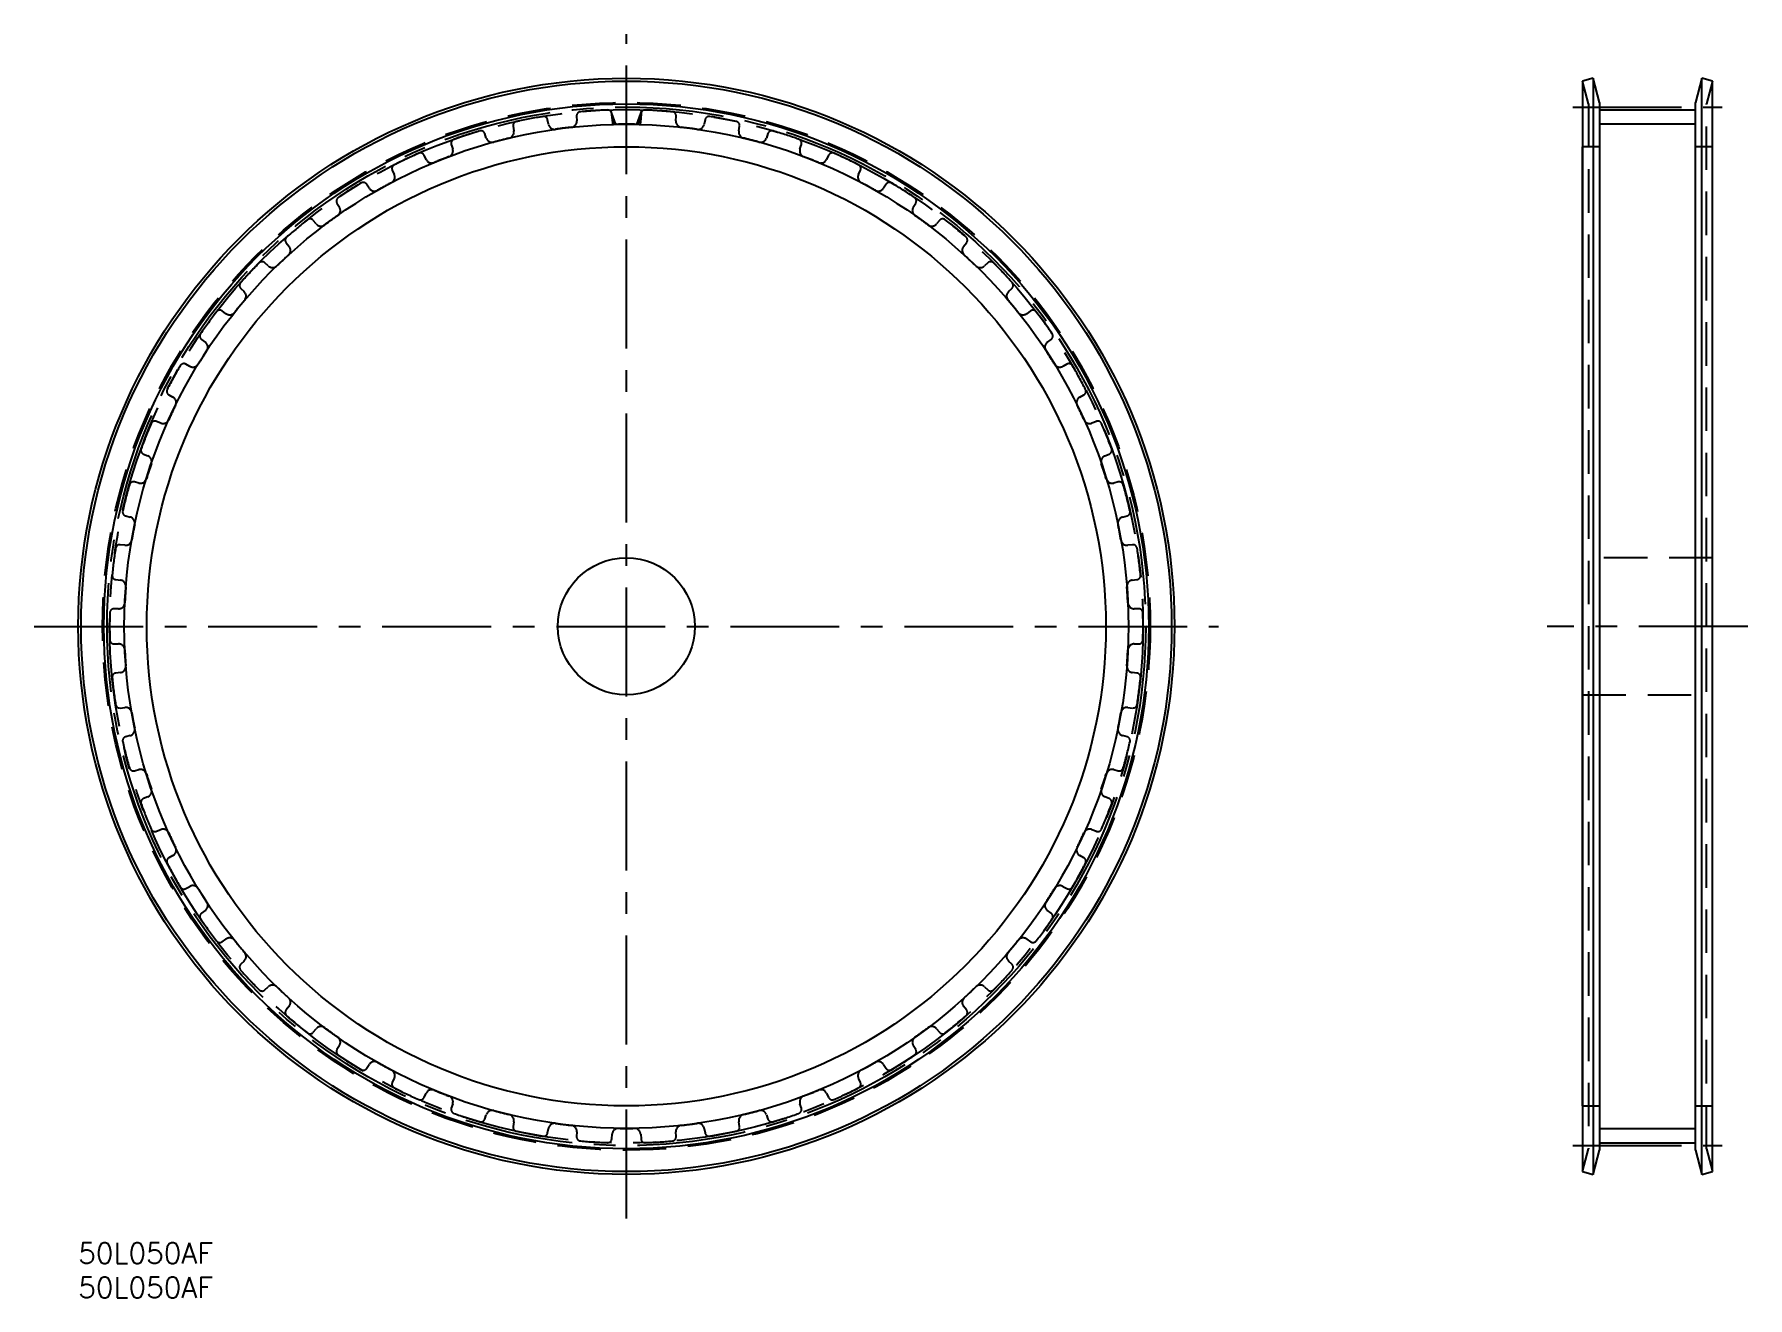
# Model space of a CAD drawing. Extents: x -6 to 244, y -8 to 176.
import ezdxf

# ---------------------------------------------------------------- set-up
doc = ezdxf.new("R2010")
doc.units = 0
doc.header["$LTSCALE"] = 0.5
for name, pattern in [('CENTER', [50.8, 31.75, -6.35, 6.35, -6.35]), ('DASHED', [19.05, 12.7, -6.35]), ('PHANTOM', [63.5, 31.75, -6.35, 6.35, -6.35, 6.35, -6.35])]:
    doc.linetypes.add(name, pattern=pattern)
for name, color, linetype in [('MSM_CENTER', 1, 'CENTER'), ('MSM_CONTINUOUS', 7, 'CONTINUOUS'), ('MSM_DASHED', 4, 'DASHED'), ('MSM_IMAGINARY', 6, 'PHANTOM'), ('MSM_NARROW', 5, 'CONTINUOUS'), ('MSM_PART_NUMBER', 7, 'CONTINUOUS')]:
    doc.layers.add(name, color=color, linetype=linetype)
doc.styles.get("Standard").update_dxf_attribs({"font": 'txt.shx', "height": 3, "bigfont": 'bigfont.shx'})

msp = doc.modelspace()

# ---------------------------------------------------------------- linework, layer by layer
at = {"layer": 'MSM_CENTER'}
for p, q in [((80, 3.58), (80, 176.42)), ((218.13, 165.8), (239.97, 165.8)), ((-6.42, 90), (166.42, 90)), ((243.68, 90), (214.42, 90)), ((218.13, 14.2), (239.97, 14.2))]:
    msp.add_line(p, q, dxfattribs=at)
msp.add_circle((80, 90), 75.8, dxfattribs=at)
at = {"layer": 'MSM_CONTINUOUS'}
for p, q in [((221.1, 170), (219.56, 169.59)), ((219.56, 169.59), (219.56, 10.41)), ((222.05, 166.46), (221.1, 170)), ((221.1, 170), (221.1, 10)), ((237, 170), (236.05, 166.46)), ((238.54, 169.59), (237, 170)), ((237, 10), (237, 170)), ((238.54, 10.41), (238.54, 169.59)), ((222.05, 166.46), (222.05, 13.54)), ((222.05, 165.41), (236.05, 165.41)), ((236.05, 13.54), (236.05, 166.46)), ((219.55, 20), (219.55, 160)), ((219.56, 160), (219.55, 160)), ((238.55, 160), (238.54, 160)), ((238.55, 20), (238.55, 160)), ((219.55, 20), (219.56, 20)), ((238.54, 20), (238.55, 20)), ((221.1, 10), (222.05, 13.54)), ((222.05, 14.59), (236.05, 14.59)), ((236.05, 13.54), (237, 10)), ((219.56, 10.41), (221.1, 10)), ((237, 10), (238.54, 10.41))]:
    msp.add_line(p, q, dxfattribs=at)
for radius in [80, 79.59, 76.25, 70, 10]:
    msp.add_circle((80, 90), radius, dxfattribs=at)
at = {"layer": 'MSM_DASHED'}
for p, q in [((220.45, 166.25), (219.56, 169.59)), ((238.54, 169.59), (237.65, 166.25)), ((220.45, 166.25), (220.45, 13.75)), ((237.65, 13.75), (237.65, 166.25)), ((63.47, 162.99), (63.59, 162.31)), ((68.64, 163.28), (68.51, 163.95)), ((72.74, 164.48), (72.78, 163.8)), ((77.91, 164.12), (77.86, 164.81)), ((82.14, 164.81), (82.09, 164.12)), ((87.22, 163.8), (87.26, 164.48)), ((91.49, 163.95), (91.36, 163.28)), ((96.41, 162.31), (96.53, 162.99)), ((54.45, 160.34), (54.66, 159.69)), ((59.54, 161.28), (59.33, 161.92)), ((100.67, 161.92), (100.46, 161.28)), ((105.34, 159.69), (105.55, 160.34)), ((50.77, 158.15), (50.48, 158.77)), ((109.52, 158.77), (109.23, 158.15)), ((222.05, 160), (219.56, 160)), ((238.54, 160), (236.05, 160)), ((45.83, 156.58), (46.12, 155.96)), ((113.88, 155.96), (114.17, 156.58)), ((42.46, 153.95), (42.09, 154.52)), ((117.91, 154.52), (117.54, 153.95)), ((37.76, 151.77), (38.12, 151.2)), ((121.88, 151.2), (122.24, 151.77)), ((34.74, 148.74), (34.3, 149.26)), ((125.7, 149.26), (125.26, 148.74)), ((30.35, 145.99), (30.78, 145.46)), ((129.22, 145.46), (129.65, 145.99)), ((27.74, 142.6), (27.24, 143.07)), ((132.76, 143.07), (132.26, 142.6)), ((23.72, 139.33), (24.22, 138.86)), ((135.78, 138.86), (136.28, 139.33)), ((21.56, 135.64), (21, 136.04)), ((139, 136.04), (138.44, 135.64)), ((17.98, 131.89), (18.53, 131.48)), ((141.47, 131.48), (142.02, 131.89)), ((16.3, 127.95), (15.7, 128.28)), ((144.3, 128.28), (143.7, 127.95)), ((13.22, 123.78), (13.82, 123.45)), ((146.18, 123.45), (146.78, 123.78)), ((12.04, 119.67), (11.4, 119.92)), ((148.6, 119.92), (147.96, 119.67)), ((9.52, 115.15), (10.15, 114.89)), ((149.85, 114.89), (150.48, 115.15)), ((8.86, 110.92), (8.2, 111.09)), ((151.8, 111.09), (151.14, 110.92)), ((6.92, 106.11), (7.58, 105.94)), ((152.42, 105.94), (153.08, 106.11)), ((6.8, 101.84), (6.12, 101.92)), ((153.88, 101.92), (153.2, 101.84)), ((238.55, 100), (219.55, 100)), ((5.48, 96.83), (6.15, 96.74)), ((153.85, 96.74), (154.52, 96.83)), ((5.89, 92.57), (5.21, 92.57)), ((154.79, 92.57), (154.11, 92.57)), ((5.21, 87.43), (5.89, 87.43)), ((154.11, 87.43), (154.79, 87.43)), ((6.15, 83.26), (5.48, 83.17)), ((154.52, 83.17), (153.85, 83.26)), ((6.12, 78.08), (6.8, 78.16)), ((153.2, 78.16), (153.88, 78.08)), ((219.55, 80), (238.55, 80)), ((7.58, 74.06), (6.92, 73.89)), ((153.08, 73.89), (152.42, 74.06)), ((8.2, 68.91), (8.86, 69.08)), ((151.14, 69.08), (151.8, 68.91)), ((10.15, 65.11), (9.52, 64.85)), ((150.48, 64.85), (149.85, 65.11)), ((11.4, 60.08), (12.04, 60.33)), ((147.96, 60.33), (148.6, 60.08)), ((13.82, 56.55), (13.22, 56.22)), ((146.78, 56.22), (146.18, 56.55)), ((15.7, 51.72), (16.3, 52.05)), ((143.7, 52.05), (144.3, 51.72)), ((18.53, 48.52), (17.98, 48.11)), ((142.02, 48.11), (141.47, 48.52)), ((21, 43.96), (21.56, 44.36)), ((138.44, 44.36), (139, 43.96)), ((24.22, 41.14), (23.72, 40.67)), ((136.28, 40.67), (135.78, 41.14)), ((27.24, 36.93), (27.74, 37.4)), ((132.26, 37.4), (132.76, 36.93)), ((30.78, 34.54), (30.35, 34.01)), ((129.65, 34.01), (129.22, 34.54)), ((34.3, 30.74), (34.74, 31.26)), ((125.26, 31.26), (125.7, 30.74)), ((38.12, 28.8), (37.76, 28.23)), ((122.24, 28.23), (121.88, 28.8)), ((42.09, 25.48), (42.46, 26.05)), ((117.54, 26.05), (117.91, 25.48)), ((46.12, 24.04), (45.83, 23.42)), ((114.17, 23.42), (113.88, 24.04)), ((50.48, 21.23), (50.77, 21.85)), ((54.66, 20.31), (54.45, 19.66)), ((105.55, 19.66), (105.34, 20.31)), ((109.23, 21.85), (109.52, 21.23)), ((59.33, 18.08), (59.54, 18.72)), ((63.59, 17.69), (63.47, 17.01)), ((96.53, 17.01), (96.41, 17.69)), ((100.46, 18.72), (100.67, 18.08)), ((219.56, 20), (222.05, 20)), ((236.05, 20), (238.54, 20)), ((68.51, 16.05), (68.64, 16.72)), ((72.78, 16.2), (72.74, 15.52)), ((77.86, 15.19), (77.91, 15.88)), ((82.09, 15.88), (82.14, 15.19)), ((87.26, 15.52), (87.22, 16.2)), ((91.36, 16.72), (91.49, 16.05)), ((219.56, 10.41), (220.45, 13.75)), ((237.65, 13.75), (238.54, 10.41))]:
    msp.add_line(p, q, dxfattribs=at)
msp.add_circle((80, 90), 76.46, dxfattribs=at)
for centre, radius, start, end in [((73.34, 164.52), 0.6, 95.1056, 183.2997), ((80, 90), 75.42, 92.0944, 95.1056), ((77.27, 164.77), 0.6, 3.9003, 92.0944), ((82.73, 164.77), 0.6, 87.9056, 176.0997), ((80, 90), 75.42, 84.8944, 87.9056), ((86.66, 164.52), 0.6, 356.7003, 84.8944), ((64.06, 163.1), 0.6, 102.3056, 190.4997), ((80, 90), 75.41, 99.2944, 102.3056), ((67.92, 163.83), 0.6, 11.1003, 99.2944), ((69.53, 163.45), 0.91, 191.1003, 278.1122), ((80, 90), 73.29, 96.2878, 98.1122), ((71.87, 163.75), 0.91, 276.2878, 3.2997), ((78.82, 164.19), 0.91, 183.9003, 270.9122), ((80, 90), 73.29, 89.0765, 90.9122), ((81.18, 164.19), 0.91, 269.0878, 356.0997), ((88.13, 163.75), 0.91, 176.7003, 263.7122), ((80, 90), 73.28, 81.8878, 83.7122), ((90.47, 163.45), 0.91, 261.8878, 348.8997), ((92.08, 163.83), 0.6, 80.7056, 168.8997), ((80, 90), 75.42, 77.6944, 80.7056), ((95.94, 163.1), 0.6, 349.5003, 77.6944), ((55.02, 160.52), 0.6, 109.5056, 197.6997), ((80, 90), 75.42, 106.4944, 109.5056), ((58.76, 161.74), 0.6, 18.3003, 106.4944), ((60.41, 161.56), 0.91, 198.3003, 285.3122), ((80, 90), 73.28, 103.4878, 105.3122), ((62.69, 162.15), 0.91, 283.4878, 10.4997), ((97.31, 162.15), 0.91, 169.5003, 256.5122), ((80, 90), 73.29, 74.6878, 76.5122), ((99.59, 161.56), 0.91, 254.6878, 341.6997), ((101.24, 161.74), 0.6, 73.5056, 161.6997), ((80, 90), 75.42, 70.4944, 73.5056), ((104.98, 160.52), 0.6, 342.3003, 70.4944), ((80, 90), 75.41, 113.6944, 116.7056), ((49.93, 158.51), 0.6, 25.5003, 113.6944), ((51.59, 158.54), 0.91, 205.5003, 292.5122), ((80, 90), 73.29, 110.6878, 112.5122), ((53.79, 159.41), 0.91, 290.6878, 17.6997), ((106.21, 159.41), 0.91, 162.3003, 249.3122), ((80, 90), 73.28, 67.4878, 69.3122), ((108.41, 158.54), 0.91, 247.4878, 334.4997), ((110.07, 158.51), 0.6, 66.3056, 154.4997), ((80, 90), 75.42, 63.2944, 66.3056), ((45.3, 155.58), 0.91, 297.8878, 24.8997), ((46.38, 156.83), 0.6, 116.7056, 204.8997), ((114.7, 155.58), 0.91, 155.1003, 242.1122), ((113.62, 156.83), 0.6, 335.1003, 63.2944), ((38.27, 152.09), 0.6, 123.9056, 212.0997), ((80, 90), 75.42, 120.8944, 123.9056), ((41.59, 154.2), 0.6, 32.7003, 120.8944), ((43.23, 154.44), 0.91, 212.7003, 299.7122), ((80, 90), 73.29, 117.8878, 119.7122), ((80, 90), 73.28, 60.2878, 62.1122), ((116.77, 154.44), 0.91, 240.2878, 327.2997), ((118.41, 154.2), 0.6, 59.1056, 147.2997), ((80, 90), 75.42, 56.0944, 59.1056), ((121.73, 152.09), 0.6, 327.9003, 56.0944), ((37.35, 150.71), 0.91, 305.0878, 32.0997), ((122.65, 150.71), 0.91, 147.9003, 234.9122), ((80, 90), 75.41, 128.0944, 131.1056), ((33.84, 148.88), 0.6, 39.9003, 128.0944), ((35.44, 149.32), 0.91, 219.9003, 306.9122), ((80, 90), 73.29, 125.0878, 126.9122), ((80, 90), 73.29, 53.0878, 54.9122), ((124.56, 149.32), 0.91, 233.0878, 320.0997), ((126.16, 148.88), 0.6, 51.9056, 140.0997), ((80, 90), 75.42, 48.8944, 51.9056), ((30.81, 146.37), 0.6, 131.1056, 219.2997), ((30.08, 144.89), 0.91, 312.2878, 39.2997), ((129.92, 144.89), 0.91, 140.7003, 227.7122), ((129.19, 146.37), 0.6, 320.7003, 48.8944), ((80, 90), 75.41, 135.2944, 138.3056), ((26.83, 142.63), 0.6, 47.1003, 135.2944), ((28.36, 143.27), 0.91, 227.1003, 314.1122), ((80, 90), 73.28, 132.2878, 134.1122), ((80, 90), 73.28, 45.8878, 47.7122), ((131.64, 143.27), 0.91, 225.8878, 312.8997), ((133.17, 142.63), 0.6, 44.7056, 132.8997), ((80, 90), 75.42, 41.6944, 44.7056), ((24.14, 139.76), 0.6, 138.3056, 226.4997), ((135.86, 139.76), 0.6, 313.5003, 41.6944), ((80, 90), 73.28, 139.4878, 141.3122), ((23.59, 138.2), 0.91, 319.4878, 46.4997), ((136.41, 138.2), 0.91, 133.5003, 220.5122), ((80, 90), 73.29, 38.6878, 40.5122), ((80, 90), 75.41, 142.4944, 145.5056), ((20.65, 135.55), 0.6, 54.3003, 142.4944), ((22.09, 136.38), 0.91, 234.3003, 321.3122), ((137.91, 136.38), 0.91, 218.6878, 305.6997), ((139.35, 135.55), 0.6, 37.5056, 125.6997), ((80, 90), 75.42, 34.4944, 37.5056), ((18.34, 132.37), 0.6, 145.5056, 233.6997), ((141.66, 132.37), 0.6, 306.3003, 34.4944), ((80, 90), 73.28, 146.6878, 148.5122), ((18, 130.75), 0.91, 326.6878, 53.6997), ((142, 130.75), 0.91, 126.3003, 213.3122), ((80, 90), 73.28, 31.4878, 33.3122), ((80, 90), 75.42, 149.6944, 152.7056), ((15.41, 127.75), 0.6, 61.5003, 149.6944), ((16.73, 128.75), 0.91, 241.5003, 328.5122), ((143.27, 128.75), 0.91, 211.4878, 298.4997), ((144.59, 127.75), 0.6, 30.3056, 118.4997), ((80, 90), 75.42, 27.2944, 30.3056), ((13.51, 124.31), 0.6, 152.7056, 240.8997), ((13.38, 122.66), 0.91, 333.8878, 60.8997), ((146.62, 122.66), 0.91, 119.1003, 206.1122), ((146.49, 124.31), 0.6, 299.1003, 27.2944), ((12.37, 120.52), 0.91, 248.7003, 335.7122), ((80, 90), 73.29, 153.8878, 155.7122), ((80, 90), 73.29, 24.2878, 26.1122), ((147.63, 120.52), 0.91, 204.2878, 291.2997), ((80, 90), 75.42, 156.8944, 159.9056), ((11.19, 119.36), 0.6, 68.7003, 156.8944), ((148.81, 119.36), 0.6, 23.1056, 111.2997), ((80, 90), 75.42, 20.0944, 23.1056), ((9.74, 115.7), 0.6, 159.9056, 248.0997), ((150.26, 115.7), 0.6, 291.9003, 20.0944), ((80, 90), 73.29, 161.0878, 162.9122), ((9.81, 114.05), 0.91, 341.0878, 68.0997), ((150.19, 114.05), 0.91, 111.9003, 198.9122), ((80, 90), 73.28, 17.0878, 18.9122), ((80, 90), 75.42, 164.0944, 167.1056), ((8.05, 110.5), 0.6, 75.9003, 164.0944), ((9.08, 111.8), 0.91, 255.9003, 342.9122), ((150.92, 111.8), 0.91, 197.0878, 284.0997), ((151.95, 110.5), 0.6, 15.9056, 104.0997), ((80, 90), 75.42, 12.8944, 15.9056), ((7.07, 106.7), 0.6, 167.1056, 255.2997), ((7.35, 105.06), 0.91, 348.2878, 75.2997), ((152.65, 105.06), 0.91, 104.7003, 191.7122), ((152.93, 106.7), 0.6, 284.7003, 12.8944), ((6.91, 102.74), 0.91, 263.1003, 350.1122), ((80, 90), 73.29, 168.2878, 170.1122), ((80, 90), 73.29, 9.8878, 11.7122), ((153.09, 102.74), 0.91, 189.8878, 276.8997), ((80, 90), 75.42, 171.2944, 174.3056), ((6.05, 101.32), 0.6, 83.1003, 171.2944), ((153.95, 101.32), 0.6, 8.7056, 96.8997), ((80, 90), 75.42, 5.6944, 8.7056), ((5.55, 97.42), 0.6, 174.3056, 262.4997), ((6.03, 95.84), 0.91, 355.4878, 82.4997), ((80, 90), 73.28, 175.4878, 177.3122), ((153.97, 95.84), 0.91, 97.5003, 184.5122), ((80, 90), 73.28, 2.6878, 4.5122), ((154.45, 97.42), 0.6, 277.5003, 5.6944), ((5.21, 91.97), 0.6, 90.3003, 178.4944), ((5.89, 93.48), 0.91, 270.3003, 357.3122), ((154.11, 93.48), 0.91, 182.6878, 269.6997), ((154.79, 91.97), 0.6, 1.5056, 89.6997), ((80, 90), 75.42, 178.4944, 181.5056), ((80, 90), 75.42, 358.4944, 1.5056), ((5.21, 88.03), 0.6, 181.5056, 269.6997), ((154.79, 88.03), 0.6, 270.3003, 358.4944), ((5.89, 86.52), 0.91, 2.6878, 89.6997), ((80, 90), 73.29, 182.6878, 184.5122), ((80, 90), 73.28, 355.4878, 357.3122), ((154.11, 86.52), 0.91, 90.3003, 177.3122), ((5.55, 82.58), 0.6, 97.5003, 185.6944), ((6.03, 84.16), 0.91, 277.5003, 4.5122), ((153.97, 84.16), 0.91, 175.4878, 262.4997), ((154.45, 82.58), 0.6, 354.3056, 82.4997), ((80, 90), 75.42, 185.6944, 188.7056), ((80, 90), 75.42, 351.2944, 354.3056), ((6.05, 78.68), 0.6, 188.7056, 276.8997), ((6.91, 77.26), 0.91, 9.8878, 96.8997), ((153.09, 77.26), 0.91, 83.1003, 170.1122), ((153.95, 78.68), 0.6, 263.1003, 351.2944), ((7.35, 74.94), 0.91, 284.7003, 11.7122), ((80, 90), 73.29, 189.8878, 191.7122), ((152.65, 74.94), 0.91, 168.2878, 255.2997), ((80, 90), 73.29, 348.2878, 350.1122), ((7.07, 73.3), 0.6, 104.7003, 192.8944), ((80, 90), 75.42, 192.8944, 195.9056), ((80, 90), 75.42, 344.0944, 347.1056), ((152.93, 73.3), 0.6, 347.1056, 75.2997), ((8.05, 69.5), 0.6, 195.9056, 284.0997), ((9.08, 68.2), 0.91, 17.0878, 104.0997), ((80, 90), 73.29, 197.0878, 198.9122), ((80, 90), 73.28, 341.0878, 342.9122), ((150.92, 68.2), 0.91, 75.9003, 162.9122), ((151.95, 69.5), 0.6, 255.9003, 344.0944), ((9.81, 65.95), 0.91, 291.9003, 18.9122), ((150.19, 65.95), 0.91, 161.0878, 248.0997), ((9.74, 64.3), 0.6, 111.9003, 200.0944), ((80, 90), 75.42, 200.0944, 203.1056), ((80, 90), 75.42, 336.8944, 339.9056), ((150.26, 64.3), 0.6, 339.9056, 68.0997), ((11.19, 60.64), 0.6, 203.1056, 291.2997), ((12.37, 59.48), 0.91, 24.2878, 111.2997), ((147.63, 59.48), 0.91, 68.7003, 155.7122), ((148.81, 60.64), 0.6, 248.7003, 336.8944), ((80, 90), 73.29, 204.2878, 206.1122), ((13.38, 57.34), 0.91, 299.1003, 26.1122), ((146.62, 57.34), 0.91, 153.8878, 240.8997), ((80, 90), 73.28, 333.8878, 335.7122), ((13.51, 55.69), 0.6, 119.1003, 207.2944), ((80, 90), 75.42, 207.2944, 210.3056), ((80, 90), 75.42, 329.6944, 332.7056), ((146.49, 55.69), 0.6, 332.7056, 60.8997), ((15.41, 52.25), 0.6, 210.3056, 298.4997), ((16.73, 51.25), 0.91, 31.4878, 118.4997), ((80, 90), 73.29, 211.4878, 213.3122), ((80, 90), 73.28, 326.6878, 328.5122), ((143.27, 51.25), 0.91, 61.5003, 148.5122), ((144.59, 52.25), 0.6, 241.5003, 329.6944), ((18.34, 47.63), 0.6, 126.3003, 214.4944), ((18, 49.25), 0.91, 306.3003, 33.3122), ((142, 49.25), 0.91, 146.6878, 233.6997), ((141.66, 47.63), 0.6, 325.5056, 53.6997), ((80, 90), 75.42, 214.4944, 217.5056), ((80, 90), 75.42, 322.4944, 325.5056), ((20.65, 44.45), 0.6, 217.5056, 305.6997), ((22.09, 43.62), 0.91, 38.6878, 125.6997), ((80, 90), 73.29, 218.6878, 220.5122), ((80, 90), 73.29, 319.4878, 321.3122), ((137.91, 43.62), 0.91, 54.3003, 141.3122), ((139.35, 44.45), 0.6, 234.3003, 322.4944), ((24.14, 40.24), 0.6, 133.5003, 221.6944), ((23.59, 41.8), 0.91, 313.5003, 40.5122), ((136.41, 41.8), 0.91, 139.4878, 226.4997), ((135.86, 40.24), 0.6, 318.3056, 46.4997), ((80, 90), 75.42, 221.6944, 224.7056), ((28.36, 36.73), 0.91, 45.8878, 132.8997), ((131.64, 36.73), 0.91, 47.1003, 134.1122), ((80, 90), 75.42, 315.2944, 318.3056), ((26.83, 37.37), 0.6, 224.7056, 312.8997), ((80, 90), 73.29, 225.8878, 227.7122), ((30.08, 35.11), 0.91, 320.7003, 47.7122), ((129.92, 35.11), 0.91, 132.2878, 219.2997), ((80, 90), 73.29, 312.2878, 314.1122), ((133.17, 37.37), 0.6, 227.1003, 315.2944), ((30.81, 33.63), 0.6, 140.7003, 228.8944), ((80, 90), 75.42, 228.8944, 231.9056), ((80, 90), 75.42, 308.0944, 311.1056), ((129.19, 33.63), 0.6, 311.1056, 39.2997), ((33.84, 31.12), 0.6, 231.9056, 320.0997), ((35.44, 30.68), 0.91, 53.0878, 140.0997), ((80, 90), 73.28, 233.0878, 234.9122), ((37.35, 29.29), 0.91, 327.9003, 54.9122), ((122.65, 29.29), 0.91, 125.0878, 212.0997), ((80, 90), 73.28, 305.0878, 306.9122), ((124.56, 30.68), 0.91, 39.9003, 126.9122), ((126.16, 31.12), 0.6, 219.9003, 308.0944), ((38.27, 27.91), 0.6, 147.9003, 236.0944), ((121.73, 27.91), 0.6, 303.9056, 32.0997), ((80, 90), 75.42, 236.0944, 239.1056), ((41.59, 25.8), 0.6, 239.1056, 327.2997), ((43.23, 25.56), 0.91, 60.2878, 147.2997), ((80, 90), 73.29, 240.2878, 242.1122), ((45.3, 24.42), 0.91, 335.1003, 62.1122), ((114.7, 24.42), 0.91, 117.8878, 204.8997), ((80, 90), 73.29, 297.8878, 299.7122), ((116.77, 25.56), 0.91, 32.7003, 119.7122), ((118.41, 25.8), 0.6, 212.7003, 300.8944), ((80, 90), 75.42, 300.8944, 303.9056), ((46.38, 23.17), 0.6, 155.1003, 243.2944), ((80, 90), 75.42, 243.2944, 246.3056), ((80, 90), 75.42, 293.6944, 296.7056), ((113.62, 23.17), 0.6, 296.7056, 24.8997), ((49.93, 21.49), 0.6, 246.3056, 334.4997), ((51.59, 21.46), 0.91, 67.4878, 154.4997), ((80, 90), 73.29, 247.4878, 249.3122), ((53.79, 20.59), 0.91, 342.3003, 69.3122), ((106.21, 20.59), 0.91, 110.6878, 197.6997), ((80, 90), 73.28, 290.6878, 292.5122), ((108.41, 21.46), 0.91, 25.5003, 112.5122), ((110.07, 21.49), 0.6, 205.5003, 293.6944), ((55.02, 19.48), 0.6, 162.3003, 250.4944), ((80, 90), 75.42, 250.4944, 253.5056), ((58.76, 18.26), 0.6, 253.5056, 341.6997), ((60.41, 18.44), 0.91, 74.6878, 161.6997), ((80, 90), 73.28, 254.6878, 256.5122), ((62.69, 17.85), 0.91, 349.5003, 76.5122), ((97.31, 17.85), 0.91, 103.4878, 190.4997), ((80, 90), 73.28, 283.4878, 285.3122), ((99.59, 18.44), 0.91, 18.3003, 105.3122), ((101.24, 18.26), 0.6, 198.3003, 286.4944), ((80, 90), 75.42, 286.4944, 289.5056), ((104.98, 19.48), 0.6, 289.5056, 17.6997), ((64.06, 16.9), 0.6, 169.5003, 257.6944), ((80, 90), 75.42, 257.6944, 260.7056), ((67.92, 16.17), 0.6, 260.7056, 348.8997), ((69.53, 16.55), 0.91, 81.8878, 168.8997), ((80, 90), 73.28, 261.8878, 263.7122), ((71.87, 16.25), 0.91, 356.7003, 83.7122), ((73.34, 15.48), 0.6, 176.7003, 264.8944), ((77.27, 15.23), 0.6, 267.9056, 356.0997), ((78.82, 15.81), 0.91, 89.0878, 176.0997), ((80, 90), 73.28, 269.0878, 270.9122), ((81.18, 15.81), 0.91, 3.9003, 90.9122), ((82.73, 15.23), 0.6, 183.9003, 272.0944), ((86.66, 15.48), 0.6, 275.1056, 3.2997), ((88.13, 16.25), 0.91, 96.2878, 183.2997), ((80, 90), 73.28, 276.2878, 278.1122), ((90.47, 16.55), 0.91, 11.1003, 98.1122), ((92.08, 16.17), 0.6, 191.1003, 279.2944), ((80, 90), 75.42, 279.2944, 282.3056), ((95.94, 16.9), 0.6, 282.3056, 10.4997), ((80, 90), 75.42, 264.8944, 267.9056), ((80, 90), 75.42, 272.0944, 275.1056)]:
    msp.add_arc(centre, radius, start, end, dxfattribs=at)
at = {"layer": 'MSM_IMAGINARY'}
msp.add_circle((80, 90), 75.42, dxfattribs=at)
at = {"layer": 'MSM_NARROW'}
for p, q in [((78.45, 163.27), (77.68, 165.38)), ((81.55, 163.27), (82.32, 165.38)), ((77.91, 164.12), (77.97, 163.26)), ((82.09, 164.12), (82.03, 163.26)), ((236.05, 163.28), (222.05, 163.28)), ((222.05, 16.71), (236.05, 16.71))]:
    msp.add_line(p, q, dxfattribs=at)
msp.add_circle((80, 90), 73.29, dxfattribs=at)

# ---------------------------------------------------------------- texts
at = {"layer": 'MSM_PART_NUMBER'}
for p in [(0, -3), (0, -8)]:
    msp.add_text('50L050AF', height=3, dxfattribs=at).set_placement(p)

doc.saveas('drawing.dxf')
